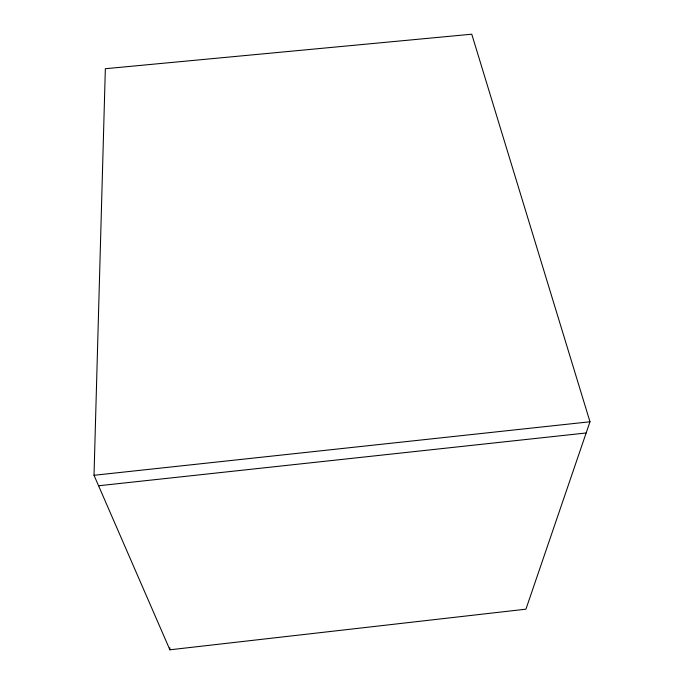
<?xml version="1.0" encoding="UTF-8"?>
<svg xmlns="http://www.w3.org/2000/svg" width="684" height="684" viewBox="0 0 684 684"><rect width="100%" height="100%" fill="white"/><g stroke="black" fill="none" stroke-linecap="round" stroke-linejoin="round"><path stroke-width="1.03" d="M94.016 475.286L105.345 68.708L471.763 34.2L589.984 421.772L525.936 609.179L169.888 649.8L94.016 475.286L589.984 421.772M98.564 485.768L586.162 432.981M169.854 647.765L169.888 649.8"/></g></svg>
